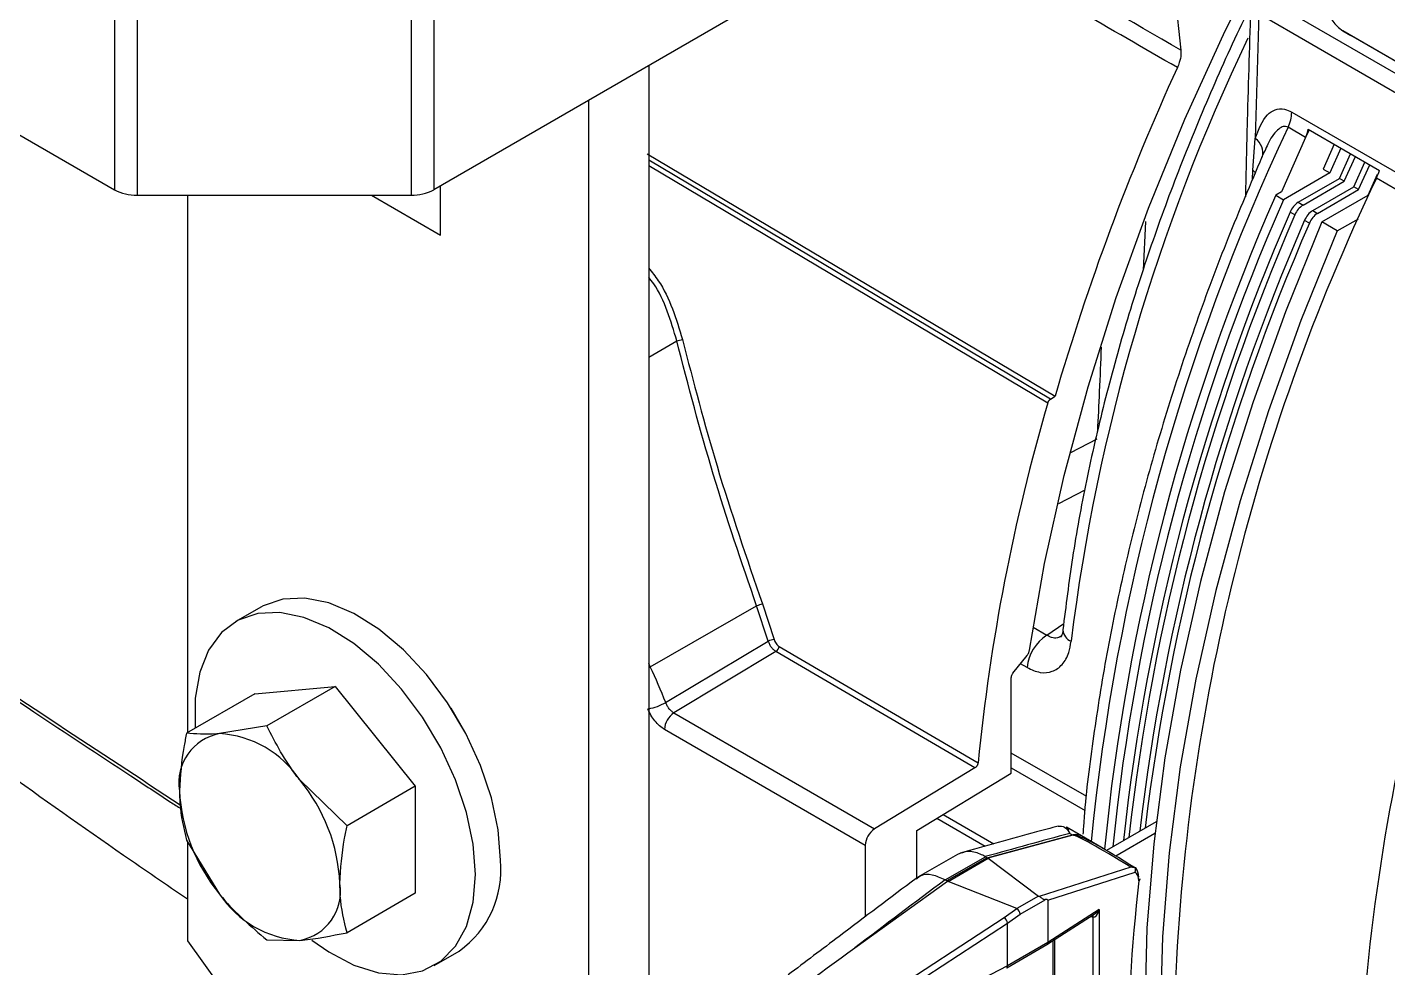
# Model space of a CAD drawing. Extents: x 17.3 to 113.1, y 4.8 to 84.5.
# Drawn here: x 22.114 to 25.113, y 64.956 to 67.028 of the extents above; entities that cross this region are included whole.
import ezdxf

# ---------------------------------------------------------------- set-up
doc = ezdxf.new("R2010")
doc.units = 0
doc.header["$MEASUREMENT"] = 0
doc.layers.add('OBJECT', color=7, linetype='CONTINUOUS')

msp = doc.modelspace()

# ---------------------------------------------------------------- linework, layer by layer
at = {"layer": 'OBJECT'}
for p, q in [((22.3065, 72.2017), (22.3065, 66.6696)), ((23.01, 72.2017), (23.01, 66.6696)), ((22.356, 72.1898), (22.356, 66.6578)), ((22.9605, 72.1898), (22.9605, 66.6578)), ((20.1108, 67.9371), (22.3065, 66.6696)), ((23.8144, 67.134), (23.01, 66.6696)), ((24.6434, 67.1062), (24.657, 66.9771)), ((24.8392, 67.0941), (25.513, 66.7051)), ((24.8291, 67.0568), (24.8212, 66.7828)), ((25.5029, 66.6678), (24.8291, 67.0568)), ((25.6394, 66.6586), (25.014, 67.0197)), ((25.014, 67.0197), (25.032, 67.0093)), ((25.6574, 66.6482), (25.032, 67.0093)), ((23.4841, 66.9433), (23.4841, 64.7025)), ((23.3512, 66.8666), (23.3512, 64.5881)), ((24.9017, 66.8406), (25.5003, 66.495)), ((24.9322, 66.7848), (24.8934, 66.8072)), ((24.94, 66.8016), (24.9322, 66.7848)), ((24.9322, 66.7848), (24.94, 66.8016)), ((24.9377, 66.8029), (25.0949, 66.7121)), ((24.8155, 66.7126), (24.8212, 66.7828)), ((24.9322, 66.7848), (24.8789, 66.6647)), ((24.9951, 66.7698), (24.9705, 66.7153)), ((23.4804, 66.7491), (24.3798, 66.2146)), ((25.0101, 66.7611), (24.9855, 66.7066)), ((25.0067, 66.6944), (25.0313, 66.7489)), ((25.0172, 66.6883), (25.0418, 66.7428)), ((24.3701, 66.2086), (23.4841, 66.735)), ((24.3638, 66.1998), (23.4841, 66.7225)), ((24.8148, 66.6915), (24.8155, 66.7126)), ((24.9855, 66.7066), (24.8832, 66.6476)), ((24.9705, 66.7153), (24.9855, 66.7066)), ((25.0385, 66.676), (25.063, 66.7306)), ((25.049, 66.67), (25.0736, 66.7245)), ((23.0252, 66.5696), (23.0252, 66.6784)), ((24.9159, 66.642), (25.0067, 66.6944)), ((24.9265, 66.6359), (25.0172, 66.6883)), ((24.9477, 66.6236), (25.0385, 66.676)), ((25.0172, 66.6883), (25.0067, 66.6944)), ((25.049, 66.67), (25.0385, 66.676)), ((25.0702, 66.6577), (25.0909, 66.7037)), ((25.4921, 66.4616), (25.0881, 66.6948)), ((22.356, 66.6578), (22.9605, 66.6578)), ((22.4673, 66.6578), (22.4673, 65.4737)), ((22.8726, 66.6578), (23.0252, 66.5696)), ((24.8789, 66.6647), (24.8663, 66.6574)), ((24.8663, 66.6574), (24.8832, 66.6476)), ((24.9582, 66.6176), (25.049, 66.67)), ((24.9679, 66.5987), (25.0702, 66.6577)), ((25.0711, 66.6572), (25.0702, 66.6577)), ((24.9087, 66.6144), (24.8981, 66.6205)), ((24.9159, 66.642), (24.9265, 66.6359)), ((24.9477, 66.6236), (24.9582, 66.6176)), ((24.579, 66.5993), (24.5744, 66.4926)), ((24.9404, 66.5961), (24.9299, 66.6022)), ((25.0019, 66.5791), (24.9679, 66.5987)), ((25.0019, 66.5791), (25.0484, 66.6059)), ((23.4841, 66.3011), (23.5459, 66.3365)), ((24.3701, 66.2086), (24.3798, 66.2146)), ((24.4148, 66.0904), (24.473, 66.1207)), ((24.4453, 66.0079), (24.3871, 65.9776)), ((22.629, 65.7503), (22.5739, 65.7184)), ((23.4876, 65.6183), (23.722, 65.7527)), ((23.7472, 65.6754), (23.722, 65.7527)), ((23.7347, 65.7571), (23.7603, 65.6791)), ((24.3312, 65.7059), (24.3617, 65.6883)), ((24.3617, 65.6883), (24.3989, 65.7138)), ((24.3971, 65.7004), (24.397, 65.6998)), ((23.5214, 65.5398), (23.7472, 65.6754)), ((23.7715, 65.6635), (24.2101, 65.4071)), ((23.4876, 65.6183), (23.4841, 65.6256)), ((23.7646, 65.6524), (23.5396, 65.517)), ((24.2033, 65.3959), (23.7646, 65.6524)), ((24.2864, 65.6043), (24.3181, 65.6437)), ((23.4841, 65.6163), (23.4876, 65.6183)), ((24.3181, 65.6171), (24.3035, 65.6255)), ((22.6158, 65.5594), (22.7926, 65.5752)), ((22.7926, 65.5752), (22.6422, 65.4884)), ((22.7926, 65.5752), (22.9694, 65.3553)), ((24.2829, 65.3844), (24.2829, 65.5952)), ((22.6158, 65.5594), (22.4654, 65.4726)), ((23.5396, 65.517), (23.9821, 65.2615)), ((22.6422, 65.4884), (22.538, 65.4714)), ((23.9614, 65.2251), (23.5189, 65.4806)), ((24.4495, 65.3326), (24.2829, 65.4287)), ((24.2033, 65.3959), (23.9821, 65.2615)), ((24.2829, 65.3961), (24.4461, 65.3019)), ((22.819, 65.2685), (22.7148, 65.3694)), ((24.075, 65.2581), (24.2829, 65.3844)), ((22.9694, 65.3553), (22.819, 65.2685)), ((22.9694, 65.3553), (22.9694, 65.1196)), ((24.119, 65.2849), (24.2254, 65.2235)), ((24.133, 65.2934), (24.2449, 65.2288)), ((24.6027, 65.2774), (24.4931, 65.2141)), ((22.4654, 65.2369), (22.538, 65.1178)), ((24.075, 65.1513), (24.075, 65.2581)), ((24.2304, 65.1978), (24.4182, 65.2481)), ((24.4193, 65.2474), (24.2315, 65.1971)), ((24.4378, 65.2461), (24.4047, 65.2652)), ((24.4122, 65.2516), (24.4182, 65.2481)), ((24.4911, 65.2153), (24.4378, 65.2461)), ((24.5997, 65.2511), (24.5141, 65.2017)), ((22.4673, 65.2338), (22.4673, 65.0148)), ((23.9614, 65.2251), (23.9614, 65.068)), ((24.1645, 65.2052), (24.0775, 65.155)), ((24.1378, 65.1492), (24.2262, 65.2002)), ((24.2299, 65.1981), (24.1415, 65.1471)), ((24.1439, 65.1459), (24.232, 65.1967)), ((24.2262, 65.2002), (24.2299, 65.1981)), ((24.2315, 65.1971), (24.2304, 65.1978)), ((24.232, 65.1967), (24.3434, 65.1134)), ((24.5466, 65.1775), (24.3445, 65.1128)), ((23.9385, 64.9997), (24.1425, 65.1464)), ((24.1415, 65.1471), (24.1378, 65.1492)), ((24.2955, 65.0858), (24.1439, 65.1459)), ((24.3636, 65.1047), (24.5563, 65.1664)), ((22.9694, 65.1196), (22.819, 65.0328)), ((24.2957, 65.0857), (24.2678, 65.0656)), ((24.3434, 65.1134), (24.2955, 65.0858)), ((24.3029, 65.0739), (24.3577, 65.1056)), ((24.3636, 65.1047), (24.3636, 65.0112)), ((24.2678, 65.0656), (23.9637, 64.8676)), ((24.2752, 65.054), (24.3029, 65.0739)), ((24.3616, 65.0066), (24.4662, 65.0734)), ((24.4774, 65.0838), (24.3636, 65.0112)), ((24.459, 65.0688), (24.4636, 65.067)), ((24.4636, 64.2997), (24.4636, 65.067)), ((24.4774, 65.0838), (24.4774, 64.284)), ((23.9708, 64.856), (24.2752, 65.0541)), ((24.2752, 64.9601), (24.2752, 65.054)), ((22.6422, 65.017), (22.7148, 65.0158)), ((24.2732, 64.9556), (24.3614, 65.0065)), ((24.3636, 65.0112), (24.2752, 64.9601)), ((24.3636, 65.0112), (24.3636, 65.0112)), ((24.3748, 65.0151), (24.3748, 64.3609)), ((24.3784, 65.0174), (24.3784, 64.3565)), ((23.0113, 64.9606), (23.0665, 64.9925)), ((24.2752, 64.9601), (24.1999, 64.9207)), ((24.2752, 64.9601), (24.2752, 64.9601))]:
    msp.add_line(p, q, dxfattribs=at)
at = {"layer": 'OBJECT', "flags": 128}
for points in [[(24.3233, 65.655), (24.3566, 65.8461), (24.3998, 66.0399), (24.4525, 66.2355), (24.5147, 66.4322), (24.5859, 66.629), (24.666, 66.8251), (24.7545, 67.0195), (24.8511, 67.2116), (24.9552, 67.4003), (25.0666, 67.5848), (25.1846, 67.7645), (25.3088, 67.9383), (25.4385, 68.1057), (25.5733, 68.2658), (25.7126, 68.418), (25.8556, 68.5615), (26.0019, 68.6957), (26.1506, 68.8201)], [(24.8155, 66.7126), (24.8219, 66.7071), (24.8222, 66.7068)], [(24.9679, 66.5987), (24.8878, 66.4008), (24.8163, 66.2023), (24.7537, 66.0039), (24.7003, 65.8065), (24.6564, 65.6109), (24.6219, 65.418), (24.5973, 65.2284), (24.5824, 65.043), (24.5775, 64.8627), (24.5824, 64.688), (24.5973, 64.5198), (24.6219, 64.3587), (24.6564, 64.2055), (24.7003, 64.0607), (24.7537, 63.9249), (24.8163, 63.7988), (24.8878, 63.6828), (24.9679, 63.5775)], [(25.0019, 66.5791), (24.9218, 66.3812), (24.8503, 66.1827), (24.7877, 65.9843), (24.7343, 65.7869), (24.6903, 65.5913), (24.6559, 65.3984), (24.6312, 65.2088), (24.6164, 65.0235), (24.6114, 64.8431), (24.6164, 64.6684), (24.6312, 64.5002), (24.6559, 64.3391), (24.6903, 64.1859), (24.7343, 64.0411), (24.7877, 63.9054), (24.8503, 63.7792), (24.9218, 63.6632), (25.0019, 63.5579)], [(23.1571, 65.1928), (23.1521, 65.2594), (23.1374, 65.3297), (23.1133, 65.4013), (23.0807, 65.4719), (23.0406, 65.5393), (22.9943, 65.6013), (22.9433, 65.6559), (22.8893, 65.7014), (22.8339, 65.7363), (22.7789, 65.7594), (22.7262, 65.77), (22.6773, 65.7679), (22.634, 65.753), (22.629, 65.7503)], [(23.1019, 65.1609), (23.097, 65.2276), (23.0822, 65.2978), (23.0582, 65.3694), (23.0256, 65.4401), (22.9855, 65.5075), (22.9392, 65.5695), (22.8882, 65.6241), (22.8341, 65.6696), (22.7787, 65.7044), (22.7237, 65.7275), (22.671, 65.7382), (22.6222, 65.736), (22.5788, 65.7212), (22.5423, 65.694), (22.5139, 65.6554), (22.4944, 65.6067), (22.4845, 65.5494), (22.4845, 65.4854), (22.4846, 65.4837)], [(23.083, 65.4676), (23.079, 65.4754), (23.0483, 65.5276)], [(22.7414, 65.0167), (22.7787, 64.9907), (22.8341, 64.9615), (22.8882, 64.9446), (22.9392, 64.9403), (22.9855, 64.9489), (23.0256, 64.97), (23.0582, 65.003), (23.0822, 65.0468), (23.097, 65.1), (23.1019, 65.1609)], [(22.4673, 65.0148), (22.5382, 64.9162), (22.6147, 64.8248), (22.6957, 64.742), (22.7798, 64.6691), (22.8659, 64.6071), (22.9526, 64.557), (23.0387, 64.5196), (23.1229, 64.4954), (23.2038, 64.4847), (23.2803, 64.4878), (23.3347, 64.4993)]]:
    msp.add_lwpolyline(points, dxfattribs=at)
at = {"layer": 'OBJECT'}
for centre, radius, start, end in [((25.0823, 67.1125), 0.1153, 144.815, 233.6486), ((28.6622, 65.1496), 4.2794, 154.3311, 172.9504), ((29.5032, 64.7197), 5.337, 155.4318, 163.7335), ((24.8166, 66.8438), 0.0851, 334.5118, 357.8246), ((29.2225, 64.7675), 4.7856, 154.7718, 174.4129), ((24.7979, 66.7502), 0.0401, 346.9436, 54.3869), ((29.2058, 64.7233), 4.5653, 154.415, 178.3612), ((22.354, 66.7588), 0.101, 241.9601, 271.1438), ((22.9625, 66.7588), 0.101, 268.8562, 298.04), ((29.1928, 64.7541), 4.7267, 156.2556, 174.3854), ((29.2178, 64.7417), 4.7351, 156.2648, 174.1755), ((29.243, 64.7269), 4.7396, 156.4505, 173.8353), ((24.9405, 66.6035), 0.0456, 122.5271, 158.0846), ((24.951, 66.5974), 0.0456, 122.5271, 158.0846), ((24.9722, 66.5852), 0.0456, 122.5271, 158.0846), ((24.9828, 66.5791), 0.0456, 122.5271, 158.0846), ((29.2602, 64.7186), 4.7466, 156.4579, 173.6608), ((29.2947, 64.7019), 4.7606, 156.4729, 173.3098), ((29.3119, 64.6936), 4.7675, 156.4803, 173.1357), ((29.6098, 64.4901), 4.5653, 154.415, 178.3612), ((23.4645, 66.6903), 0.363, 282.9602, 284.9873), ((28.5213, 64.9827), 4.332, 163.6821, 174.3783), ((23.7851, 65.5933), 0.1714, 107.0926, 111.5683), ((24.4139, 65.6073), 0.0964, 122.8069, 174.1908), ((24.426, 65.7017), 0.029, 183.7151, 248.2393), ((23.7695, 65.6208), 0.0589, 98.9659, 112.1804), ((23.7561, 65.6654), 0.0155, 303.0812, 353.1382), ((22.359, 65.0848), 1.2483, 21.377, 25.2989), ((23.4622, 65.6445), 0.1203, 280.494, 299.4903), ((23.5651, 65.4784), 0.0463, 123.5404, 177.3256), ((22.5582, 65.3633), 0.1099, 100.5467, 189.2519), ((22.5244, 65.2436), 0.2282, 33.4347, 86.5706), ((22.4199, 65.1239), 0.3837, 2.6393, 39.7721), ((22.833, 65.3633), 0.3837, 182.6393, 219.7721), ((24.0077, 65.2229), 0.0463, 123.5404, 177.3256), ((24.4061, 65.2273), 0.0241, 56.8644, 59.9615), ((24.4264, 65.2251), 0.0238, 61.6323, 103.4928), ((24.4003, 65.247), 0.0206, 0.9873, 3.5824), ((22.9394, 65.1706), 0.2188, 305.501, 5.8111), ((24.5618, 65.1515), 0.00521, 300.7034, 358.1597), ((24.5634, 65.1506), 0.00372, 287.7935, 347.3823), ((24.5571, 65.1509), 0.01, 0, 2.6099), ((24.5571, 65.1509), 0.01, 353.5344, 0), ((22.7285, 65.2436), 0.2282, 213.4347, 266.5706), ((22.6947, 65.1239), 0.1099, 280.5467, 9.2519), ((24.4568, 65.0667), 0.00674, 1.854, 37.2386), ((24.4578, 65.0668), 0.00619, 0.2729, 41.9189)]:
    msp.add_arc(centre, radius, start, end, dxfattribs=at)
for centre, major_axis, ratio, start_param, end_param in [((24.8838, 66.8012), (0.0367, 0.0501), 0.810256, 4.963753, 5.278112), ((25.0653, 66.6964), (0.0287, 0.055), 0.340719, 4.860677, 5.175037), ((24.29, 65.5992), (0.005, 0.00866), 0.577456, 1.309193, 2.356174), ((25.9424, 64.4233), (5.759, 1.2811), 0.198331, 1.795372, 1.829063), ((24.8099, 64.9619), (0.3934, -0.2851), 0.067897, 3.033861, 3.086525), ((24.8165, 64.9881), (0.3977, -0.259), 0.033271, 3.05906, 3.111723), ((24.8099, 64.9619), (0.3934, -0.2851), 0.067897, 2.312196, 3.033861), ((24.8165, 64.9881), (0.3977, -0.259), 0.033271, 2.338395, 3.05906), ((24.5429, 65.2851), (0.3275, 0.0723), 0.201878, 3.354669, 3.358873), ((24.5465, 65.2829), (0.3275, 0.0723), 0.201878, 3.358873, 3.365384), ((24.5468, 65.2831), (0.3234, 0.0744), 0.221608, 3.320575, 3.327093), ((28.4424, 66.3477), (13.5348, 9.6488), 0.094709, 1.826303, 1.841815), ((23.4467, 64.6523), (0.6943, 0.494), 0.104684, 0.047827, 0.051168), ((23.4504, 64.6502), (0.6943, 0.494), 0.104684, 0.034736, 0.047827), ((23.4499, 64.6499), (0.6996, 0.4919), 0.108829, 0.07127, 0.084359), ((26.7984, 66.1775), (1.5577, 2.9995), 0.54529, 2.183632, 2.479964), ((24.5311, 65.1233), (0.0231, 0.0444), 0.54529, 5.527407, 6.189238), ((24.5237, 65.1272), (0.028, 0.0531), 0.550734, 5.531084, 6.011733), ((24.2377, 65.0445), (0.0583, 0.041), 0.108829, 0.04509, 0.07127), ((24.2958, 65.078), (-0.00543, 0.00841), 0.541118, 3.900038, 5.418474), ((24.3696, 65.1206), (0.0269, 0.0062), 0.221608, 3.327093, 3.467694), ((24.2331, 65.0692), (0.1305, 0.0357), 0.06024, 6.266726, 6.567396), ((24.2683, 65.0582), (-0.00565, 0.00825), 0.488283, 3.890672, 5.402754), ((24.47, 65.0713), (0.00998, 0.0013), 0.470077, 3.953143, 4.007223), ((24.47, 65.0877), (0.0061, 0.0208), 0.380972, 3.154865, 4.638523), ((24.47, 65.0877), (0.0139, 0.0162), 0.382704, 4.042839, 4.802208), ((24.1342, 64.9618), (0.1409, 0.0924), 0.040839, 6.256417, 6.262771), ((24.3563, 65.0151), (-0.00519, 0.00855), 0.594217, 3.128473, 3.913952), ((24.2683, 64.9643), (-0.00482, 0.00876), 0.560658, 3.130228, 3.938437)]:
    msp.add_ellipse(centre, major_axis=major_axis, ratio=ratio, start_param=start_param, end_param=end_param, dxfattribs=at)
for points, knots in [([(24.657, 66.9771), (24.4354, 67.105), (24.182, 67.2513), (23.9339, 67.3945), (23.9027, 67.4125)], [0, 0, 0, 0, 0.874374, 1, 1, 1, 1]), ([(24.6494, 66.9387), (24.5755, 66.9813), (24.4279, 67.0666), (24.2079, 67.1937), (24.0328, 67.2949), (23.9314, 67.3536), (23.9027, 67.3702)], [0, 0, 0, 0, 0.2945534, 0.5890895, 0.8836085, 1, 1, 1, 1]), ([(24.8111, 67.0756), (24.8094, 67.0722), (24.7796, 67.0122), (24.7263, 66.8941), (24.6545, 66.7212), (24.5907, 66.5473), (24.5348, 66.3734), (24.487, 66.2001), (24.4477, 66.0283), (24.4169, 65.8609), (24.4036, 65.7527), (24.397, 65.6998)], [0, 0, 0, 0, 0.00756, 0.132233, 0.256936, 0.381664, 0.506421, 0.631214, 0.756049, 0.880931, 1, 1, 1, 1]), ([(24.8113, 67.0828), (24.8085, 66.9959), (24.804, 66.8535), (24.8007, 66.7102), (24.7994, 66.6543)], [0, 0, 0, 0, 0.609928, 1, 1, 1, 1]), ([(24.657, 66.9771), (24.6571, 66.9741), (24.6575, 66.9657), (24.6549, 66.9522), (24.6509, 66.9424), (24.6494, 66.9387)], [0, 0, 0, 0, 0.263884, 0.723099, 1, 1, 1, 1]), ([(22.4514, 65.3139), (22.2714, 65.432), (21.8887, 65.6832), (21.3196, 66.0747), (20.7474, 66.4808), (20.3797, 66.7544), (20.1996, 66.8885)], [0, 0, 0, 0, 0.231034, 0.491147, 0.750677, 1, 1, 1, 1]), ([(20.2103, 66.8753), (20.2758, 66.8262), (20.3975, 66.7351), (20.5677, 66.6096), (20.7103, 66.5054), (20.8274, 66.4206), (20.928, 66.3482), (21.022, 66.281), (21.1745, 66.1727), (21.3868, 66.0235), (21.6465, 65.8443), (21.8938, 65.6763), (22.1212, 65.524), (22.3, 65.406), (22.4084, 65.3349), (22.4453, 65.3109), (22.4529, 65.306)], [0, 0, 0, 0, 0.091394, 0.169729, 0.235019, 0.287274, 0.329576, 0.371807, 0.414711, 0.535339, 0.656432, 0.759178, 0.860398, 0.952733, 0.990285, 1, 1, 1, 1]), ([(24.8212, 66.7828), (24.8285, 66.8025), (24.8384, 66.8296), (24.8642, 66.8467), (24.883, 66.8492), (24.8963, 66.8431), (24.9017, 66.8406)], [0, 0, 0, 0, 0.50075, 0.686143, 0.873077, 1, 1, 1, 1]), ([(24.8934, 66.8072), (24.8915, 66.808), (24.8872, 66.8098), (24.8789, 66.808), (24.8642, 66.7971), (24.8515, 66.7777), (24.8444, 66.7599), (24.8422, 66.7547)], [0, 0, 0, 0, 0.078074, 0.175192, 0.341224, 0.805772, 1, 1, 1, 1]), ([(24.8418, 66.7549), (24.8392, 66.7492), (24.8354, 66.7412), (24.8321, 66.733), (24.8311, 66.7306)], [0, 0, 0, 0, 0.702928, 1, 1, 1, 1]), ([(24.8311, 66.7306), (24.8059, 66.6712), (24.7544, 66.5499), (24.6861, 66.3656), (24.6242, 66.1787), (24.5706, 65.9923), (24.5253, 65.8071), (24.4882, 65.6237), (24.4607, 65.4431), (24.4452, 65.3184), (24.4415, 65.2552), (24.4412, 65.2499)], [0, 0, 0, 0, 0.119234, 0.243335, 0.367459, 0.49161, 0.615795, 0.740015, 0.864276, 0.988578, 1, 1, 1, 1]), ([(23.4841, 66.497), (23.4913, 66.4879), (23.5121, 66.4619), (23.5381, 66.4081), (23.5516, 66.3624), (23.5584, 66.3396)], [0, 0, 0, 0, 0.210646, 0.605905, 1, 1, 1, 1]), ([(23.5459, 66.3365), (23.5395, 66.3587), (23.5266, 66.4031), (23.5045, 66.451), (23.4878, 66.4724), (23.4841, 66.4772)], [0, 0, 0, 0, 0.436802, 0.874687, 1, 1, 1, 1]), ([(20.7923, 66.3438), (20.9508, 66.2202), (21.2807, 65.9628), (21.7931, 65.5837), (22.193, 65.2949), (22.4203, 65.1393), (22.4673, 65.1072)], [0, 0, 0, 0, 0.290039, 0.603907, 0.918117, 1, 1, 1, 1]), ([(23.722, 65.7527), (23.6889, 65.8491), (23.6228, 66.0414), (23.5715, 66.2384), (23.5459, 66.3365)], [0, 0, 0, 0, 0.501523, 1, 1, 1, 1]), ([(23.5584, 66.3396), (23.5827, 66.2464), (23.6339, 66.0499), (23.7, 65.858), (23.7347, 65.7571)], [0, 0, 0, 0, 0.4742796, 1, 1, 1, 1]), ([(24.4738, 66.1367), (24.4753, 66.1662), (24.4784, 66.2282), (24.481, 66.2905), (24.4823, 66.3231)], [0, 0, 0, 0, 0.476476, 1, 1, 1, 1]), ([(24.3638, 66.1998), (24.3639, 66.2004), (24.3643, 66.2014), (24.365, 66.2029), (24.3658, 66.2043), (24.3668, 66.2056), (24.3678, 66.2068), (24.3689, 66.2079), (24.3697, 66.2084), (24.3701, 66.2086)], [0, 0, 0, 0, 0.143841, 0.287689, 0.431522, 0.575355, 0.719217, 0.857744, 1, 1, 1, 1]), ([(24.3944, 65.6867), (24.3913, 65.6849), (24.3846, 65.6808), (24.3729, 65.6819), (24.3652, 65.6863), (24.3617, 65.6883)], [0, 0, 0, 0, 0.316926, 0.698425, 1, 1, 1, 1]), ([(24.3971, 65.7006), (24.3971, 65.7004), (24.3969, 65.6948), (24.3947, 65.6876), (24.3921, 65.6843), (24.393, 65.6849), (24.3931, 65.685)], [0, 0, 0, 0, 0.021532, 0.46635, 0.944691, 1, 1, 1, 1]), ([(23.7472, 65.6754), (23.7482, 65.673), (23.75, 65.6682), (23.7542, 65.6617), (23.7591, 65.6561), (23.7628, 65.6536), (23.7646, 65.6524)], [0, 0, 0, 0, 0.2497795, 0.4995782, 0.7496537, 1, 1, 1, 1]), ([(23.7603, 65.6791), (23.7609, 65.6774), (23.762, 65.6742), (23.7647, 65.6698), (23.7679, 65.666), (23.7703, 65.6643), (23.7715, 65.6635)], [0, 0, 0, 0, 0.248699, 0.500161, 0.750977, 1, 1, 1, 1]), ([(24.3181, 65.6171), (24.3278, 65.6126), (24.3473, 65.6037), (24.3746, 65.6067), (24.3965, 65.6219), (24.4104, 65.6461), (24.4138, 65.6662), (24.4152, 65.6748)], [0, 0, 0, 0, 0.209477, 0.418934, 0.629235, 0.842975, 1, 1, 1, 1]), ([(24.3181, 65.6437), (24.3188, 65.6446), (24.3199, 65.646), (24.321, 65.6481), (24.3217, 65.6496), (24.3223, 65.6512), (24.3229, 65.653), (24.3231, 65.6543), (24.3233, 65.655)], [0, 0, 0, 0, 0.2699051, 0.4041681, 0.5384417, 0.6726889, 0.8069512, 1, 1, 1, 1]), ([(23.5396, 65.517), (23.5377, 65.5182), (23.534, 65.5206), (23.5289, 65.5262), (23.5245, 65.5327), (23.5225, 65.5374), (23.5214, 65.5398)], [0, 0, 0, 0, 0.249341, 0.49971, 0.74966, 1, 1, 1, 1]), ([(23.5189, 65.4806), (23.5152, 65.483), (23.5078, 65.4879), (23.4976, 65.499), (23.4886, 65.5118), (23.4844, 65.5213), (23.4823, 65.526)], [0, 0, 0, 0, 0.2499898, 0.4998146, 0.7501668, 1, 1, 1, 1]), ([(22.7148, 65.3694), (22.7127, 65.372), (22.6831, 65.4092), (22.6619, 65.4503), (22.6422, 65.4884)], [0, 0, 0, 0, 0.070214, 1, 1, 1, 1]), ([(22.4654, 65.4726), (22.4635, 65.4634), (22.4541, 65.4196), (22.4516, 65.3783), (22.4496, 65.3456)], [0, 0, 0, 0, 0.211002, 1, 1, 1, 1]), ([(22.538, 65.4714), (22.5359, 65.4712), (22.5063, 65.4687), (22.4851, 65.4707), (22.4654, 65.4726)], [0, 0, 0, 0, 0.070213, 1, 1, 1, 1]), ([(24.2101, 65.4071), (24.2099, 65.4061), (24.2097, 65.4046), (24.2089, 65.4025), (24.2081, 65.401), (24.2072, 65.3996), (24.2062, 65.3984), (24.2049, 65.397), (24.2039, 65.3963), (24.2033, 65.3959)], [0, 0, 0, 0, 0.235209, 0.351551, 0.467887, 0.584217, 0.700551, 0.816896, 1, 1, 1, 1]), ([(22.4496, 65.3456), (22.4498, 65.3365), (22.4506, 65.2971), (22.459, 65.263), (22.4654, 65.2369)], [0, 0, 0, 0, 0.2318492, 1, 1, 1, 1]), ([(22.8032, 65.1415), (22.8052, 65.1742), (22.8077, 65.2155), (22.817, 65.2593), (22.819, 65.2685)], [0, 0, 0, 0, 0.788998, 1, 1, 1, 1]), ([(24.3864, 65.2675), (24.3706, 65.2632), (24.2983, 65.2437), (24.2265, 65.2239), (24.1704, 65.2084)], [0, 0, 0, 0, 0.217962, 1, 1, 1, 1]), ([(24.3864, 65.2673), (24.3915, 65.2675), (24.4011, 65.2678), (24.4084, 65.2582), (24.4119, 65.2521), (24.4121, 65.2516), (24.4122, 65.2516)], [0, 0, 0, 0, 0.499213, 0.956971, 0.994825, 1, 1, 1, 1]), ([(24.4122, 65.2516), (24.4122, 65.2516), (24.412, 65.2522), (24.4115, 65.254), (24.4095, 65.2593), (24.4076, 65.2647), (24.4047, 65.2646), (24.4043, 65.2646)], [0, 0, 0, 0, 0.0085319, 0.0815291, 0.2622894, 0.8894376, 1, 1, 1, 1]), ([(24.2258, 65.2004), (24.2222, 65.2024), (24.2092, 65.2094), (24.1869, 65.2141), (24.1719, 65.2079), (24.1646, 65.2049)], [0, 0, 0, 0, 0.165889, 0.597717, 1, 1, 1, 1]), ([(24.5562, 65.1758), (24.5531, 65.1765), (24.55, 65.1773), (24.5466, 65.1775), (24.5466, 65.1775)], [0, 0, 0, 0, 0.980022, 1, 1, 1, 1]), ([(24.5585, 65.1742), (24.5585, 65.1742), (24.5584, 65.1752), (24.5578, 65.176), (24.5565, 65.1758), (24.5562, 65.1758)], [0, 0, 0, 0, 0.021191, 0.717119, 1, 1, 1, 1]), ([(24.5563, 65.1664), (24.5564, 65.1664), (24.5566, 65.167), (24.5571, 65.1688), (24.5573, 65.1717), (24.5568, 65.1742), (24.5563, 65.1755), (24.5562, 65.1758)], [0, 0, 0, 0, 0.01718, 0.202305, 0.556615, 0.898384, 1, 1, 1, 1]), ([(24.0735, 65.1523), (24.0169, 65.1098), (23.9227, 65.0391), (23.8289, 64.9681), (23.7914, 64.9397)], [0, 0, 0, 0, 0.600831, 1, 1, 1, 1]), ([(24.1375, 65.1494), (24.1279, 65.1535), (24.1086, 65.1619), (24.0865, 65.1613), (24.0776, 65.1536), (24.0745, 65.151)], [0, 0, 0, 0, 0.3960489, 0.792095, 1, 1, 1, 1]), ([(22.538, 65.1178), (22.5401, 65.1152), (22.5702, 65.0782), (22.6075, 65.0465), (22.6422, 65.017)], [0, 0, 0, 0, 0.070214, 1, 1, 1, 1]), ([(22.819, 65.0328), (22.8125, 65.0589), (22.8041, 65.093), (22.8034, 65.1324), (22.8032, 65.1415)], [0, 0, 0, 0, 0.7681508, 1, 1, 1, 1]), ([(24.3577, 65.1056), (24.3566, 65.1056), (24.3548, 65.1057), (24.3521, 65.1076), (24.3495, 65.1099), (24.347, 65.1118), (24.3452, 65.1126), (24.3445, 65.1128)], [0, 0, 0, 0, 0.281499, 0.477143, 0.672465, 0.878458, 1, 1, 1, 1]), ([(22.7148, 65.0158), (22.7169, 65.016), (22.747, 65.0188), (22.7843, 65.026), (22.819, 65.0328)], [0, 0, 0, 0, 0.070213, 1, 1, 1, 1]), ([(23.4454, 64.6364), (23.4493, 64.6393), (23.4691, 64.654), (23.5519, 64.7157), (23.7116, 64.8344), (23.857, 64.9403), (23.9385, 64.9997)], [0, 0, 0, 0, 0.024148, 0.120739, 0.507103, 1, 1, 1, 1])]:
    msp.add_open_spline(points, degree=3, knots=knots, dxfattribs=at)

doc.saveas('drawing.dxf')
